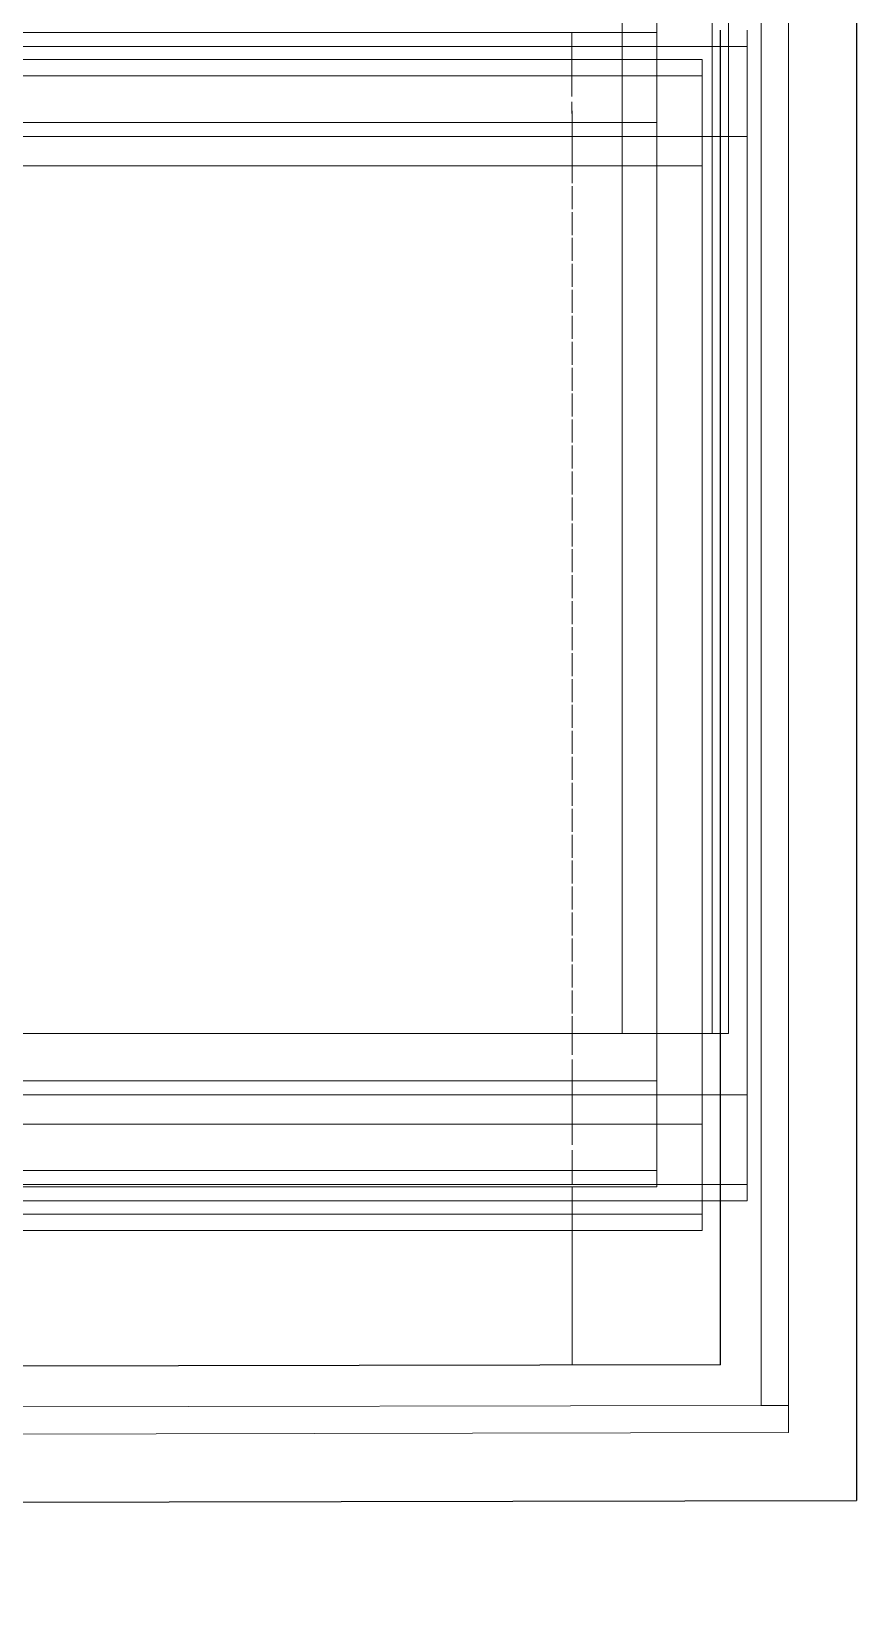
# Model space of a CAD drawing. Header units: centimetres. Extents: x -1906 to 5208, y -261 to 2955.
# Drawn here: x -125.19 to -110.04, y 253.98 to 282.81 of the extents above; entities that cross this region are included whole.
import ezdxf

# ---------------------------------------------------------------- set-up
doc = ezdxf.new("R2010")
doc.units = ezdxf.units.CM
doc.linetypes.add('_Overhead', pattern=[0.47625, 0.3175, -0.15875])
for name, color, linetype, lineweight in [('A-FLOR', 7, 'Continuous', 18), ('A-WALL', 7, 'Continuous', 18), ('S-BEAM', 7, 'Continuous', 18)]:
    doc.layers.add(name, color=color, linetype=linetype, lineweight=lineweight)

# ---------------------------------------------------------------- blocks, each defined once
blk = doc.blocks.new('Costanera Perfil Z - Parametrizado - h_22cm-1724570-N01 - Planta trazado tuberias refrig exist_ - detalle 1')
at = {"layer": 'S-BEAM', "color": 254, "true_color": 0xcccccc}
for p, q in [((8.796, 487.687), (8.796, -967.218)), ((8.796, 487.687), (8.796, -967.218)), ((10.446, 487.687), (10.446, -967.218)), ((10.446, 487.687), (10.446, -967.218)), ((10.746, -967.218), (10.746, 487.687)), ((10.746, 487.687), (10.746, -967.218)), ((8.796, -967.218), (-10.746, -967.218)), ((-10.446, -967.218), (8.796, -967.218)), ((10.746, -967.218), (8.796, -967.218)), ((8.796, -967.218), (10.446, -967.218)), ((10.446, -967.218), (8.796, -967.218)), ((8.796, -967.218), (10.446, -967.218)), ((10.446, -967.218), (10.746, -967.218))]:
    blk.add_line(p, q, dxfattribs=at)
blk = doc.blocks.new('Costanera Perfil Z - Parametrizado - h_22cm-V9-N01 - Planta trazado tuberias refrig exist_ - detalle 1')
at = {"layer": 'S-BEAM', "color": 254, "true_color": 0xcccccc}
for p, q in [((10.446, 487.687), (10.446, -967.218)), ((10.746, -967.218), (10.746, 487.687)), ((8.796, -948.541), (8.796, -948.841)), ((8.796, -948.541), (8.796, -948.841)), ((8.796, -948.841), (8.796, -950.491)), ((8.796, -948.841), (8.796, -950.491)), ((10.446, -948.798), (10.446, -950.748)), ((10.746, -948.798), (10.746, -950.748)), ((8.796, -950.491), (8.796, -967.218)), ((8.796, -950.491), (8.796, -967.218)), ((10.446, -950.748), (10.446, -967.218)), ((10.746, -950.748), (10.746, -967.218)), ((8.796, -967.218), (-8.796, -967.218)), ((-8.796, -967.218), (8.796, -967.218)), ((9.432, -967.218), (8.796, -967.218)), ((8.796, -967.218), (9.432, -967.218)), ((9.432, -967.218), (8.796, -967.218)), ((8.796, -967.218), (9.432, -967.218)), ((10.446, -967.218), (9.432, -967.218)), ((9.432, -967.218), (10.446, -967.218)), ((10.446, -967.218), (9.432, -967.218)), ((9.432, -967.218), (10.446, -967.218)), ((10.746, -967.218), (10.446, -967.218)), ((10.446, -967.218), (10.746, -967.218))]:
    blk.add_line(p, q, dxfattribs=at)
blk = doc.blocks.new('Costanera Perfil Z - Parametrizado - h_22cm-V10-N01 - Planta trazado tuberias refrig exist_ - detalle 1')
at = {"layer": 'S-BEAM', "color": 254, "true_color": 0xcccccc}
for p, q in [((8.796, -948.841), (8.796, -949.098)), ((8.796, -948.841), (8.796, -949.098)), ((10.446, -948.798), (10.446, -949.098)), ((10.446, -948.798), (10.446, -949.098)), ((10.746, -949.098), (10.746, -948.798)), ((10.746, -948.798), (10.746, -949.098)), ((8.796, -949.098), (8.796, -950.491)), ((8.796, -949.098), (8.796, -950.491)), ((10.446, -949.098), (10.446, -950.748)), ((10.446, -949.098), (10.446, -950.748)), ((10.746, -950.748), (10.746, -949.098)), ((10.746, -949.098), (10.746, -950.748)), ((8.796, -950.491), (8.796, -950.748)), ((8.796, -950.491), (8.796, -950.748)), ((8.796, -950.748), (8.796, -967.218)), ((8.796, -950.748), (8.796, -967.218)), ((10.446, -950.748), (10.446, -967.218)), ((10.446, -950.748), (10.446, -967.218)), ((10.746, -967.218), (10.746, -950.748)), ((10.746, -950.748), (10.746, -967.218)), ((8.796, -967.218), (-8.796, -967.218)), ((-8.796, -967.218), (8.796, -967.218)), ((9.432, -967.218), (8.796, -967.218)), ((8.796, -967.218), (9.432, -967.218)), ((9.432, -967.218), (8.796, -967.218)), ((8.796, -967.218), (9.432, -967.218)), ((10.446, -967.218), (9.432, -967.218)), ((9.432, -967.218), (10.446, -967.218)), ((10.446, -967.218), (9.432, -967.218)), ((9.432, -967.218), (10.446, -967.218)), ((10.746, -967.218), (10.446, -967.218)), ((10.446, -967.218), (10.746, -967.218))]:
    blk.add_line(p, q, dxfattribs=at)
blk = doc.blocks.new('Costanera Perfil Z - Parametrizado - h_22cm-V11-N01 - Planta trazado tuberias refrig exist_ - detalle 1')
at = {"layer": 'S-BEAM', "color": 254, "true_color": 0xcccccc}
for p, q in [((8.796, -948.841), (8.796, -949.098)), ((8.796, -948.841), (8.796, -949.098)), ((10.446, -948.798), (10.446, -949.098)), ((10.446, -948.798), (10.446, -949.098)), ((10.746, -949.098), (10.746, -948.798)), ((10.746, -948.798), (10.746, -949.098)), ((8.796, -949.098), (8.796, -949.338)), ((8.796, -949.098), (8.796, -949.338)), ((10.446, -949.098), (10.446, -950.748)), ((10.446, -949.098), (10.446, -950.748)), ((10.746, -950.748), (10.746, -949.098)), ((10.746, -949.098), (10.746, -950.748)), ((8.796, -949.338), (8.796, -949.638)), ((8.796, -949.338), (8.796, -949.638)), ((8.796, -949.638), (8.796, -950.491)), ((8.796, -949.638), (8.796, -950.491)), ((8.796, -950.491), (8.796, -950.748)), ((8.796, -950.491), (8.796, -950.748)), ((8.796, -950.748), (8.796, -951.288)), ((8.796, -950.748), (8.796, -951.288)), ((10.446, -950.748), (10.446, -967.218)), ((10.446, -950.748), (10.446, -967.218)), ((10.746, -967.218), (10.746, -950.748)), ((10.746, -950.748), (10.746, -967.218)), ((8.796, -951.288), (8.796, -967.218)), ((8.796, -951.288), (8.796, -967.218)), ((8.796, -967.218), (-8.796, -967.218)), ((-8.796, -967.218), (8.796, -967.218)), ((9.432, -967.218), (8.796, -967.218)), ((8.796, -967.218), (9.432, -967.218)), ((9.432, -967.218), (8.796, -967.218)), ((8.796, -967.218), (9.432, -967.218)), ((10.259, -967.218), (9.432, -967.218)), ((9.432, -967.218), (10.259, -967.218)), ((10.259, -967.218), (9.432, -967.218)), ((9.432, -967.218), (10.259, -967.218)), ((10.446, -967.218), (10.259, -967.218)), ((10.259, -967.218), (10.446, -967.218)), ((10.446, -967.218), (10.259, -967.218)), ((10.259, -967.218), (10.446, -967.218)), ((10.746, -967.218), (10.446, -967.218)), ((10.446, -967.218), (10.746, -967.218))]:
    blk.add_line(p, q, dxfattribs=at)
blk = doc.blocks.new('Costanera Perfil Z - Parametrizado - h_22cm-V12-N01 - Planta trazado tuberias refrig exist_ - detalle 1')
at = {"layer": 'S-BEAM', "color": 254, "true_color": 0xcccccc}
for p, q in [((8.796, -948.841), (8.796, -949.098)), ((8.796, -948.841), (8.796, -949.098)), ((10.446, -948.798), (10.446, -949.098)), ((10.446, -948.798), (10.446, -949.098)), ((10.746, -949.098), (10.746, -948.798)), ((10.746, -948.798), (10.746, -949.098)), ((8.796, -949.098), (8.796, -949.338)), ((8.796, -949.098), (8.796, -949.338)), ((10.446, -949.098), (10.446, -950.748)), ((10.446, -949.098), (10.446, -950.748)), ((10.746, -950.748), (10.746, -949.098)), ((10.746, -949.098), (10.746, -950.748)), ((8.796, -949.338), (8.796, -949.638)), ((8.796, -949.338), (8.796, -949.638)), ((8.796, -949.638), (8.796, -950.491)), ((8.796, -949.638), (8.796, -950.491)), ((8.796, -950.491), (8.796, -950.748)), ((8.796, -950.491), (8.796, -950.748)), ((8.796, -950.748), (8.796, -951.288)), ((8.796, -950.748), (8.796, -951.288)), ((10.446, -950.748), (10.446, -967.218)), ((10.446, -950.748), (10.446, -967.218)), ((10.746, -967.218), (10.746, -950.748)), ((10.746, -950.748), (10.746, -967.218)), ((8.796, -951.288), (8.796, -967.218)), ((8.796, -951.288), (8.796, -967.218)), ((8.796, -967.218), (-8.796, -967.218)), ((-8.796, -967.218), (8.796, -967.218)), ((9.432, -967.218), (8.796, -967.218)), ((8.796, -967.218), (9.432, -967.218)), ((9.432, -967.218), (8.796, -967.218)), ((8.796, -967.218), (9.432, -967.218)), ((10.259, -967.218), (9.432, -967.218)), ((9.432, -967.218), (10.259, -967.218)), ((10.259, -967.218), (9.432, -967.218)), ((9.432, -967.218), (10.259, -967.218)), ((10.446, -967.218), (10.259, -967.218)), ((10.259, -967.218), (10.446, -967.218)), ((10.446, -967.218), (10.259, -967.218)), ((10.259, -967.218), (10.446, -967.218)), ((10.746, -967.218), (10.446, -967.218)), ((10.446, -967.218), (10.746, -967.218))]:
    blk.add_line(p, q, dxfattribs=at)
blk = doc.blocks.new('Costanera Perfil Z - Parametrizado - h_22cm-V13-N01 - Planta trazado tuberias refrig exist_ - detalle 1')
at = {"layer": 'S-BEAM', "color": 254, "true_color": 0xcccccc}
for p, q in [((8.796, -948.841), (8.796, -949.098)), ((8.796, -948.841), (8.796, -949.098)), ((10.446, -948.798), (10.446, -949.098)), ((10.446, -948.798), (10.446, -949.098)), ((10.746, -949.098), (10.746, -948.798)), ((8.796, -949.098), (8.796, -949.338)), ((8.796, -949.098), (8.796, -949.338)), ((10.446, -949.098), (10.446, -950.748)), ((10.446, -949.098), (10.446, -950.748)), ((10.746, -950.748), (10.746, -949.098)), ((8.796, -949.338), (8.796, -949.638)), ((8.796, -949.338), (8.796, -949.638)), ((8.796, -949.638), (8.796, -950.491)), ((8.796, -949.638), (8.796, -950.491)), ((8.796, -950.491), (8.796, -950.748)), ((8.796, -950.491), (8.796, -950.748)), ((8.796, -950.748), (8.796, -951.288)), ((8.796, -950.748), (8.796, -951.288)), ((10.446, -950.748), (10.446, -967.218)), ((10.446, -950.748), (10.446, -967.218)), ((10.746, -967.218), (10.746, -950.748)), ((8.796, -951.288), (8.796, -967.218)), ((8.796, -951.288), (8.796, -967.218)), ((8.796, -967.218), (-8.796, -967.218)), ((-8.796, -967.218), (8.796, -967.218)), ((9.432, -967.218), (8.796, -967.218)), ((8.796, -967.218), (9.432, -967.218)), ((9.432, -967.218), (8.796, -967.218)), ((8.796, -967.218), (9.432, -967.218)), ((10.259, -967.218), (9.432, -967.218)), ((9.432, -967.218), (10.259, -967.218)), ((10.259, -967.218), (9.432, -967.218)), ((9.432, -967.218), (10.259, -967.218)), ((10.446, -967.218), (10.259, -967.218)), ((10.259, -967.218), (10.446, -967.218)), ((10.446, -967.218), (10.259, -967.218)), ((10.259, -967.218), (10.446, -967.218)), ((10.746, -967.218), (10.446, -967.218)), ((10.446, -967.218), (10.596, -967.218))]:
    blk.add_line(p, q, dxfattribs=at)
blk = doc.blocks.new('Costanera Perfil Z - Parametrizado - h_22cm-1725872-N01 - Planta trazado tuberias refrig exist_ - detalle 1')
at = {"layer": 'S-BEAM', "color": 254, "true_color": 0xcccccc}
for p, q in [((-10.746, -2410.561), (-10.746, -776.69)), ((-10.746, -776.69), (-10.746, -2410.561)), ((-10.446, -776.69), (-10.446, -2410.561)), ((-10.446, -776.69), (-10.446, -2410.561)), ((-8.796, -776.69), (-8.796, -2410.561)), ((-8.796, -776.69), (-8.796, -2410.561)), ((8.796, -776.69), (8.796, -2409.926)), ((8.796, -776.69), (8.796, -2409.926)), ((10.446, -2389.989), (10.446, -2409.926)), ((10.446, -2390.384), (10.446, -2409.926)), ((8.796, -2409.926), (8.796, -2410.561)), ((8.796, -2409.926), (8.796, -2410.561)), ((10.446, -2409.926), (10.446, -2410.561)), ((10.446, -2409.926), (10.446, -2410.561)), ((-10.746, -2410.561), (-10.446, -2410.561)), ((-7.93, -2410.561), (-10.746, -2410.561)), ((-10.446, -2410.561), (-8.796, -2410.561)), ((-8.796, -2410.561), (-10.446, -2410.561)), ((-10.446, -2410.561), (-7.93, -2410.561)), ((-7.93, -2410.561), (8.796, -2410.561)), ((8.796, -2410.561), (-7.93, -2410.561)), ((8.796, -2410.561), (10.446, -2410.561)), ((10.746, -2410.561), (8.796, -2410.561)), ((8.796, -2410.561), (10.446, -2410.561)), ((10.446, -2410.561), (8.796, -2410.561)), ((10.446, -2410.561), (10.746, -2410.561))]:
    blk.add_line(p, q, dxfattribs=at)
blk = doc.blocks.new('Costanera Perfil Z - Parametrizado - h_22cm-1725829-N01 - Planta trazado tuberias refrig exist_ - detalle 1')
at = {"layer": 'S-BEAM', "color": 254, "true_color": 0xcccccc}
for p, q in [((-10.746, -2411.389), (-10.746, -775.862)), ((-10.746, -775.862), (-10.746, -2411.389)), ((-10.446, -775.862), (-10.446, -2409.734)), ((-10.446, -775.862), (-10.446, -2409.734)), ((-8.796, -775.862), (-8.796, -2409.734)), ((-8.796, -775.862), (-8.796, -2409.734)), ((8.796, -2391.506), (8.796, -2409.098)), ((8.796, -2391.506), (8.796, -2409.098)), ((10.446, -2391.506), (10.446, -2409.098)), ((10.446, -2391.506), (10.446, -2409.098)), ((8.796, -2409.098), (8.796, -2409.734)), ((8.796, -2409.098), (8.796, -2409.734)), ((10.446, -2409.098), (10.446, -2409.734)), ((10.446, -2409.098), (10.446, -2409.734)), ((-10.446, -2409.734), (-10.446, -2411.389)), ((-10.446, -2409.734), (-10.446, -2411.389)), ((-8.796, -2409.734), (-8.796, -2411.389)), ((-8.796, -2409.734), (-8.796, -2411.389)), ((8.796, -2409.734), (8.796, -2410.748)), ((8.796, -2409.734), (8.796, -2410.748)), ((10.446, -2409.734), (10.446, -2410.748)), ((10.446, -2409.734), (10.446, -2410.748)), ((8.796, -2410.748), (8.796, -2411.048)), ((8.796, -2410.748), (8.796, -2411.048)), ((10.446, -2410.748), (10.446, -2411.048)), ((10.446, -2410.748), (10.446, -2411.048)), ((8.796, -2411.048), (8.796, -2411.389)), ((8.796, -2411.048), (8.796, -2411.389)), ((10.446, -2411.048), (10.446, -2411.389)), ((10.446, -2411.048), (10.446, -2411.389)), ((-10.746, -2411.389), (-10.446, -2411.389)), ((8.796, -2411.389), (-10.746, -2411.389)), ((-10.446, -2411.389), (-8.796, -2411.389)), ((-8.796, -2411.389), (-10.446, -2411.389)), ((-10.446, -2411.389), (8.796, -2411.389)), ((8.796, -2411.389), (10.446, -2411.389)), ((10.746, -2411.389), (8.796, -2411.389)), ((8.796, -2411.389), (10.446, -2411.389)), ((10.446, -2411.389), (8.796, -2411.389)), ((10.446, -2411.389), (10.746, -2411.389))]:
    blk.add_line(p, q, dxfattribs=at)
blk = doc.blocks.new('Costanera Perfil Z - Parametrizado - h_22cm-1725795-N01 - Planta trazado tuberias refrig exist_ - detalle 1')
at = {"layer": 'S-BEAM', "color": 254, "true_color": 0xcccccc}
for p, q in [((-10.746, -2410.975), (-10.746, -776.276)), ((-10.746, -776.276), (-10.746, -2410.975)), ((-10.446, -776.276), (-10.446, -2410.975)), ((-10.446, -776.276), (-10.446, -2410.975)), ((-8.796, -776.276), (-8.796, -2410.148)), ((-8.796, -776.276), (-8.796, -2410.148)), ((8.796, -2391.92), (8.796, -2409.512)), ((8.796, -2391.92), (8.796, -2409.512)), ((10.446, -2391.92), (10.446, -2409.512)), ((10.446, -2391.92), (10.446, -2409.512)), ((10.746, -2391.92), (10.746, -2409.512)), ((10.746, -2391.92), (10.746, -2409.512)), ((8.796, -2409.512), (8.796, -2410.148)), ((8.796, -2409.512), (8.796, -2410.148)), ((10.446, -2409.512), (10.446, -2410.148)), ((10.446, -2409.512), (10.446, -2410.148)), ((10.746, -2409.512), (10.746, -2410.148)), ((10.746, -2409.512), (10.746, -2410.148)), ((-8.796, -2410.148), (-8.796, -2410.975)), ((-8.796, -2410.148), (-8.796, -2410.975)), ((8.796, -2410.148), (8.796, -2410.975)), ((8.796, -2410.148), (8.796, -2410.975)), ((10.446, -2410.148), (10.446, -2410.975)), ((10.446, -2410.148), (10.446, -2410.975)), ((10.746, -2410.148), (10.746, -2410.975)), ((10.746, -2410.148), (10.746, -2410.975)), ((-10.746, -2410.975), (-10.446, -2410.975)), ((-10.206, -2410.975), (-10.746, -2410.975)), ((-10.446, -2410.975), (-10.206, -2410.975)), ((-10.206, -2410.975), (-10.446, -2410.975)), ((-10.446, -2410.975), (-10.206, -2410.975)), ((-10.206, -2410.975), (-9.906, -2410.975)), ((-9.906, -2410.975), (-10.206, -2410.975)), ((-10.206, -2410.975), (-9.906, -2410.975)), ((-9.906, -2410.975), (-10.206, -2410.975)), ((-9.906, -2410.975), (-8.796, -2410.975)), ((-8.796, -2410.975), (-9.906, -2410.975)), ((-9.906, -2410.975), (-8.256, -2410.975)), ((-8.256, -2410.975), (-9.906, -2410.975)), ((-8.256, -2410.975), (-7.133, -2410.975)), ((-7.133, -2410.975), (-8.256, -2410.975)), ((-7.133, -2410.975), (8.796, -2410.975)), ((8.796, -2410.975), (-7.133, -2410.975)), ((8.796, -2410.975), (9.336, -2410.975)), ((10.746, -2410.975), (8.796, -2410.975)), ((8.796, -2410.975), (9.336, -2410.975)), ((9.336, -2410.975), (8.796, -2410.975)), ((9.336, -2410.975), (10.446, -2410.975)), ((9.336, -2410.975), (10.446, -2410.975)), ((10.446, -2410.975), (9.336, -2410.975)), ((10.446, -2410.975), (10.746, -2410.975))]:
    blk.add_line(p, q, dxfattribs=at)
blk = doc.blocks.new('Costanera Perfil Z - Parametrizado - h_22cm-1726051-N01 - Planta trazado tuberias refrig exist_ - detalle 1')
at = {"layer": 'S-BEAM', "color": 254, "true_color": 0xcccccc}
for p, q in [((-10.746, -836.163), (-10.746, 798.536)), ((-10.746, 798.536), (-10.746, -836.163)), ((-10.446, 798.536), (-10.446, -836.163)), ((-10.446, 798.536), (-10.446, -836.163)), ((-8.796, 798.536), (-8.796, -835.336)), ((-8.796, 798.536), (-8.796, -835.336)), ((8.796, -817.108), (8.796, -834.7)), ((8.796, -817.108), (8.796, -834.7)), ((10.446, -817.108), (10.446, -834.7)), ((10.446, -817.108), (10.446, -834.7)), ((10.746, -817.108), (10.746, -834.7)), ((10.746, -817.108), (10.746, -834.7)), ((8.796, -834.7), (8.796, -835.336)), ((8.796, -834.7), (8.796, -835.336)), ((10.446, -834.7), (10.446, -835.336)), ((10.446, -834.7), (10.446, -835.336)), ((10.746, -834.7), (10.746, -835.336)), ((10.746, -834.7), (10.746, -835.336)), ((-8.796, -835.336), (-8.796, -836.163)), ((-8.796, -835.336), (-8.796, -836.163)), ((8.796, -835.336), (8.796, -836.163)), ((8.796, -835.336), (8.796, -836.163)), ((10.446, -835.336), (10.446, -836.163)), ((10.446, -835.336), (10.446, -836.163)), ((10.746, -835.336), (10.746, -836.163)), ((10.746, -835.336), (10.746, -836.163)), ((-10.746, -836.163), (-10.446, -836.163)), ((-10.446, -836.163), (-10.746, -836.163)), ((-10.446, -836.163), (-10.206, -836.163)), ((-10.206, -836.163), (-10.446, -836.163)), ((-10.446, -836.163), (-10.206, -836.163)), ((-10.206, -836.163), (-10.446, -836.163)), ((-10.206, -836.163), (-9.906, -836.163)), ((-9.906, -836.163), (-10.206, -836.163)), ((-10.206, -836.163), (-9.906, -836.163)), ((-9.906, -836.163), (-10.206, -836.163)), ((-9.906, -836.163), (-8.796, -836.163)), ((-8.796, -836.163), (-9.906, -836.163)), ((-9.906, -836.163), (-8.796, -836.163)), ((-8.796, -836.163), (-9.906, -836.163)), ((-8.796, -836.163), (-8.256, -836.163)), ((-8.256, -836.163), (-8.796, -836.163)), ((-8.256, -836.163), (-7.133, -836.163)), ((-7.133, -836.163), (-8.256, -836.163)), ((-7.133, -836.163), (8.796, -836.163)), ((8.796, -836.163), (-7.133, -836.163)), ((8.796, -836.163), (9.336, -836.163)), ((9.336, -836.163), (8.796, -836.163)), ((8.796, -836.163), (9.336, -836.163)), ((9.336, -836.163), (8.796, -836.163)), ((9.336, -836.163), (10.446, -836.163)), ((10.446, -836.163), (9.336, -836.163)), ((9.336, -836.163), (10.446, -836.163)), ((10.446, -836.163), (9.336, -836.163)), ((10.446, -836.163), (10.746, -836.163)), ((10.746, -836.163), (10.446, -836.163))]:
    blk.add_line(p, q, dxfattribs=at)
blk = doc.blocks.new('Costanera Perfil Z - Parametrizado - h_22cm-V14-N01 - Planta trazado tuberias refrig exist_ - detalle 1')
at = {"layer": 'S-BEAM', "color": 254, "true_color": 0xcccccc}
for p, q in [((-10.746, -836.163), (-10.746, 798.536)), ((-10.746, 798.536), (-10.746, -836.163)), ((-10.446, 798.536), (-10.446, -836.163)), ((-10.446, 798.536), (-10.446, -836.163)), ((-8.796, 798.536), (-8.796, -835.336)), ((-8.796, 798.536), (-8.796, -835.336)), ((8.796, -817.108), (8.796, -834.7)), ((8.796, -817.108), (8.796, -834.7)), ((10.446, -817.108), (10.446, -834.7)), ((10.446, -817.108), (10.446, -834.7)), ((10.746, -817.108), (10.746, -834.7)), ((10.746, -817.108), (10.746, -834.7)), ((8.796, -834.7), (8.796, -835.336)), ((8.796, -834.7), (8.796, -835.336)), ((10.446, -834.7), (10.446, -835.336)), ((10.446, -834.7), (10.446, -835.336)), ((10.746, -834.7), (10.746, -835.336)), ((10.746, -834.7), (10.746, -835.336)), ((-8.796, -835.336), (-8.796, -836.163)), ((-8.796, -835.336), (-8.796, -836.163)), ((8.796, -835.336), (8.796, -836.163)), ((8.796, -835.336), (8.796, -836.163)), ((10.446, -835.336), (10.446, -836.163)), ((10.446, -835.336), (10.446, -836.163)), ((10.746, -835.336), (10.746, -836.163)), ((10.746, -835.336), (10.746, -836.163)), ((-10.746, -836.163), (-10.446, -836.163)), ((-10.446, -836.163), (-10.746, -836.163)), ((-10.446, -836.163), (-10.206, -836.163)), ((-10.206, -836.163), (-10.446, -836.163)), ((-10.446, -836.163), (-10.206, -836.163)), ((-10.206, -836.163), (-10.446, -836.163)), ((-10.206, -836.163), (-9.906, -836.163)), ((-9.906, -836.163), (-10.206, -836.163)), ((-10.206, -836.163), (-9.906, -836.163)), ((-9.906, -836.163), (-10.206, -836.163)), ((-9.906, -836.163), (-8.796, -836.163)), ((-8.796, -836.163), (-9.906, -836.163)), ((-9.906, -836.163), (-8.796, -836.163)), ((-8.796, -836.163), (-9.906, -836.163)), ((-8.796, -836.163), (-8.256, -836.163)), ((-8.256, -836.163), (-8.796, -836.163)), ((-8.256, -836.163), (-7.133, -836.163)), ((-7.133, -836.163), (-8.256, -836.163)), ((-7.133, -836.163), (8.796, -836.163)), ((8.796, -836.163), (-7.133, -836.163)), ((8.796, -836.163), (9.336, -836.163)), ((9.336, -836.163), (8.796, -836.163)), ((8.796, -836.163), (9.336, -836.163)), ((9.336, -836.163), (8.796, -836.163)), ((9.336, -836.163), (10.446, -836.163)), ((10.446, -836.163), (9.336, -836.163)), ((9.336, -836.163), (10.446, -836.163)), ((10.446, -836.163), (9.336, -836.163)), ((10.446, -836.163), (10.746, -836.163)), ((10.746, -836.163), (10.446, -836.163))]:
    blk.add_line(p, q, dxfattribs=at)
blk = doc.blocks.new('Costanera Perfil Z - Parametrizado - h_22cm-V15-N01 - Planta trazado tuberias refrig exist_ - detalle 1')
at = {"layer": 'S-BEAM', "color": 254, "true_color": 0xcccccc}
for p, q in [((-10.746, -833.713), (-10.746, 798.536)), ((-10.746, 798.536), (-10.746, -836.163)), ((-10.446, 798.536), (-10.446, -833.707)), ((-10.446, 798.536), (-10.446, -836.163)), ((-8.796, 798.536), (-8.796, -833.733)), ((-8.796, 798.536), (-8.796, -833.733)), ((8.796, -817.108), (8.796, -834.7)), ((8.796, -817.108), (8.796, -834.7)), ((10.446, -817.108), (10.446, -834.7)), ((10.446, -817.108), (10.446, -834.7)), ((10.746, -817.108), (10.746, -834.7)), ((10.746, -817.108), (10.746, -834.7)), ((-10.746, -836.163), (-10.746, -833.781)), ((-10.446, -833.781), (-10.446, -836.163)), ((-8.796, -833.781), (-8.796, -835.336)), ((-8.796, -833.781), (-8.796, -835.336)), ((8.796, -834.7), (8.796, -835.336)), ((8.796, -834.7), (8.796, -835.336)), ((10.446, -834.7), (10.446, -835.336)), ((10.446, -834.7), (10.446, -835.336)), ((10.746, -834.7), (10.746, -835.336)), ((10.746, -834.7), (10.746, -835.336)), ((-8.796, -835.336), (-8.796, -836.163)), ((-8.796, -835.336), (-8.796, -836.163)), ((8.796, -835.336), (8.796, -836.163)), ((8.796, -835.336), (8.796, -836.163)), ((10.446, -835.336), (10.446, -836.163)), ((10.446, -835.336), (10.446, -836.163)), ((10.746, -835.336), (10.746, -836.163)), ((10.746, -835.336), (10.746, -836.163)), ((-10.746, -836.163), (-10.446, -836.163)), ((-10.446, -836.163), (-10.746, -836.163)), ((-10.446, -836.163), (-10.206, -836.163)), ((-10.206, -836.163), (-10.446, -836.163)), ((-10.446, -836.163), (-10.206, -836.163)), ((-10.206, -836.163), (-10.446, -836.163)), ((-10.206, -836.163), (-9.906, -836.163)), ((-9.906, -836.163), (-10.206, -836.163)), ((-10.206, -836.163), (-9.906, -836.163)), ((-9.906, -836.163), (-10.206, -836.163)), ((-9.906, -836.163), (-8.796, -836.163)), ((-8.796, -836.163), (-9.906, -836.163)), ((-9.906, -836.163), (-8.796, -836.163)), ((-8.796, -836.163), (-9.906, -836.163)), ((-8.796, -836.163), (-8.256, -836.163)), ((-8.256, -836.163), (-8.796, -836.163)), ((-8.256, -836.163), (-7.133, -836.163)), ((-7.133, -836.163), (-8.256, -836.163)), ((-7.133, -836.163), (8.796, -836.163)), ((8.796, -836.163), (-7.133, -836.163)), ((8.796, -836.163), (9.336, -836.163)), ((9.336, -836.163), (8.796, -836.163)), ((8.796, -836.163), (9.336, -836.163)), ((9.336, -836.163), (8.796, -836.163)), ((9.336, -836.163), (10.446, -836.163)), ((10.446, -836.163), (9.336, -836.163)), ((9.336, -836.163), (10.446, -836.163)), ((10.446, -836.163), (9.336, -836.163)), ((10.446, -836.163), (10.746, -836.163)), ((10.746, -836.163), (10.446, -836.163))]:
    blk.add_line(p, q, dxfattribs=at)
blk = doc.blocks.new('PQ_RVR_EST-01_ZZ_ZZ_MO_T_A_rvt-1-N01 - Planta trazado tuberias refrig exist_ - detalle 1')
at = {"layer": 'A-FLOR', "color": 254, "linetype": '_Overhead', "true_color": 0xd4d4d4}
for p, q in [((-115.267, 282.787), (-115.267, 282.53)), ((-115.267, 282.53), (-115.267, 282.787)), ((-115.267, 282.53), (-115.267, 282.29)), ((-115.267, 282.29), (-115.267, 282.53)), ((-115.267, 282.29), (-115.267, 281.99)), ((-115.267, 281.99), (-115.267, 282.29)), ((-115.267, 281.99), (-115.266, 281.137)), ((-115.266, 281.137), (-115.267, 281.99)), ((-115.266, 281.137), (-115.266, 280.88)), ((-115.266, 280.88), (-115.266, 281.137)), ((-115.266, 280.88), (-115.266, 280.34)), ((-115.266, 280.34), (-115.266, 280.88)), ((-115.266, 280.34), (-115.263, 264.411)), ((-115.263, 264.411), (-115.266, 280.34)), ((-115.263, 264.411), (-115.262, 263.545)), ((-115.262, 263.545), (-115.263, 264.411)), ((-115.262, 263.545), (-115.262, 263.288)), ((-115.262, 263.288), (-115.262, 263.545)), ((-115.262, 263.288), (-115.262, 262.748)), ((-115.262, 262.748), (-115.262, 263.288)), ((-115.262, 262.748), (-115.262, 261.895)), ((-115.262, 261.895), (-115.262, 262.748)), ((-115.262, 261.895), (-115.262, 261.638)), ((-115.262, 261.638), (-115.262, 261.895)), ((-115.262, 261.595), (-115.262, 261.338)), ((-115.262, 261.338), (-115.262, 261.595)), ((-115.262, 261.338), (-115.262, 261.098)), ((-115.262, 261.098), (-115.262, 261.338)), ((-115.262, 261.098), (-115.262, 260.798)), ((-115.262, 260.798), (-115.262, 261.098)), ((-115.262, 260.798), (-115.261, 258.328)), ((-115.261, 258.328), (-115.262, 260.798))]:
    blk.add_line(p, q, dxfattribs=at)
at = {"layer": 'S-BEAM', "color": 254, "linetype": '_Overhead', "lineweight": 18, "true_color": 0xd4d4d4}
for name in ['Costanera Perfil Z - Parametrizado - h_22cm-1724570-N01 - Planta trazado tuberias refrig exist_ - detalle 1', 'Costanera Perfil Z - Parametrizado - h_22cm-V9-N01 - Planta trazado tuberias refrig exist_ - detalle 1', 'Costanera Perfil Z - Parametrizado - h_22cm-V10-N01 - Planta trazado tuberias refrig exist_ - detalle 1', 'Costanera Perfil Z - Parametrizado - h_22cm-V11-N01 - Planta trazado tuberias refrig exist_ - detalle 1', 'Costanera Perfil Z - Parametrizado - h_22cm-V12-N01 - Planta trazado tuberias refrig exist_ - detalle 1', 'Costanera Perfil Z - Parametrizado - h_22cm-V13-N01 - Planta trazado tuberias refrig exist_ - detalle 1']:
    blk.add_blockref(name, (-123.139, 1231.628), dxfattribs=at)
at = {"layer": 'S-BEAM', "color": 254, "linetype": '_Overhead', "lineweight": 18, "true_color": 0xd4d4d4, "rotation": 90.00000000000001}
for name, p in [('Costanera Perfil Z - Parametrizado - h_22cm-1725872-N01 - Planta trazado tuberias refrig exist_ - detalle 1', (-2524.269, 272.341)), ('Costanera Perfil Z - Parametrizado - h_22cm-1725829-N01 - Planta trazado tuberias refrig exist_ - detalle 1', (-2523.441, 272.084)), ('Costanera Perfil Z - Parametrizado - h_22cm-1725795-N01 - Planta trazado tuberias refrig exist_ - detalle 1', (-2523.855, 271.544)), ('Costanera Perfil Z - Parametrizado - h_22cm-1726051-N01 - Planta trazado tuberias refrig exist_ - detalle 1', (-949.043, 271.544)), ('Costanera Perfil Z - Parametrizado - h_22cm-V14-N01 - Planta trazado tuberias refrig exist_ - detalle 1', (-949.043, 271.544)), ('Costanera Perfil Z - Parametrizado - h_22cm-V15-N01 - Planta trazado tuberias refrig exist_ - detalle 1', (-949.043, 271.544))]:
    blk.add_blockref(name, p, dxfattribs=at)
blk = doc.blocks.new('PQ_RVR_ARQ-01_ZZ_ZZ_MO_T_A_rvt-1-N01 - Planta trazado tuberias refrig exist_ - detalle 1')
at = {"layer": 'A-WALL', "color": 253, "lineweight": 25, "true_color": 0xaaaaaa}
for p, q in [((-110.043, 1719.316), (-110.043, 255.838)), ((-112.543, 282.53), (-112.543, 282.83)), ((-112.543, 280.88), (-112.543, 282.53)), ((-112.543, 264.411), (-112.543, 280.88)), ((-112.543, 263.288), (-112.543, 264.411)), ((-112.543, 261.638), (-112.543, 263.288)), ((-112.543, 261.338), (-112.543, 261.638)), ((-112.543, 258.333), (-112.543, 261.338)), ((-112.543, 258.333), (-1747.579, 255.234)), ((-447.969, 255.197), (-110.043, 255.838))]:
    blk.add_line(p, q, dxfattribs=at)
at = {"layer": 'A-WALL', "color": 253, "true_color": 0xaaaaaa}
for p, q in [((-111.793, 257.585), (-111.793, 533.628)), ((-111.293, 533.628), (-111.293, 257.585)), ((-1747.579, 254.484), (-111.793, 257.585)), ((-111.293, 257.585), (-111.793, 257.585)), ((-111.293, 257.085), (-111.293, 257.585)), ((-111.293, 257.085), (-1747.579, 253.984))]:
    blk.add_line(p, q, dxfattribs=at)

msp = doc.modelspace()

# ---------------------------------------------------------------- block references
at = {"lineweight": 5}
for name in ['PQ_RVR_ARQ-01_ZZ_ZZ_MO_T_A_rvt-1-N01 - Planta trazado tuberias refrig exist_ - detalle 1', 'PQ_RVR_EST-01_ZZ_ZZ_MO_T_A_rvt-1-N01 - Planta trazado tuberias refrig exist_ - detalle 1']:
    msp.add_blockref(name, (0, 0), dxfattribs=at)

doc.saveas('drawing.dxf')
